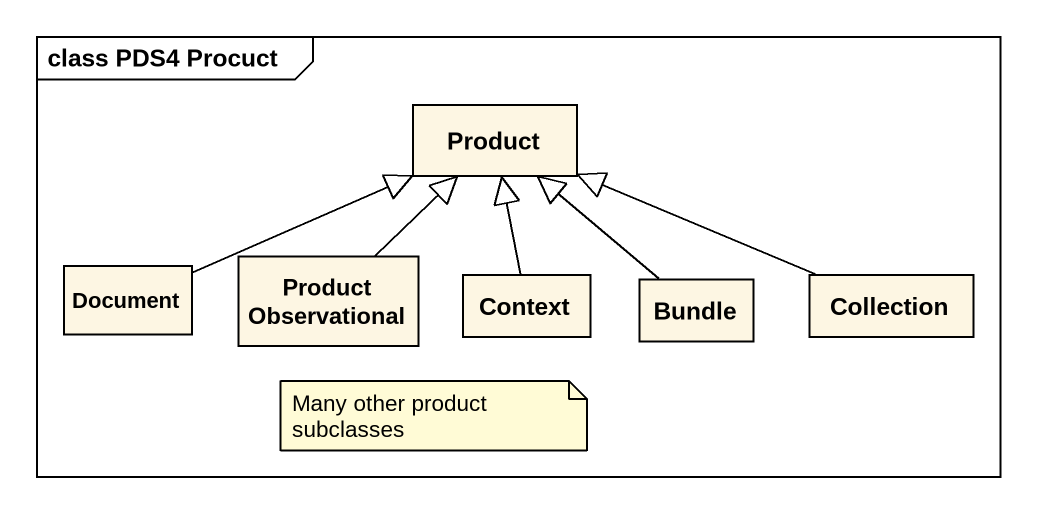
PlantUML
@startuml
mainframe class PDS4 Procuct
hide circle
hide empty members
class Product
class Document
class "Product Observational" as Product_Observational
class Context
class Bundle
class Collection
Document -right-|> Product
Product_Observational -up-|> Product
Context -up-|> Product
Bundle -up-|> Product
Collection -left-|> Product
note as N1
  Many other product subclasses
end note
@enduml
